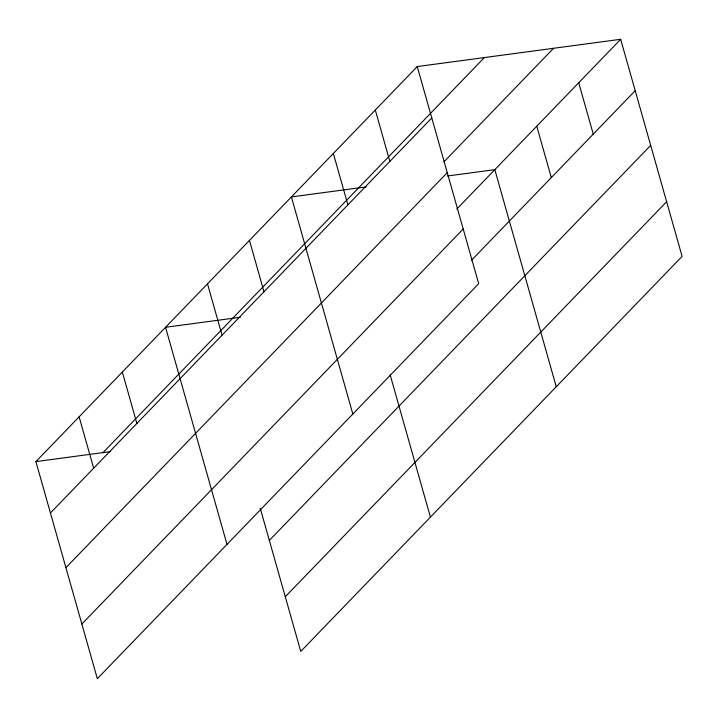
<?xml version="1.0" encoding="UTF-8"?>
<svg xmlns="http://www.w3.org/2000/svg" width="718" height="718" viewBox="0 0 718 718"><rect width="100%" height="100%" fill="white"/><g stroke="black" fill="none" stroke-linecap="round" stroke-linejoin="round"><path stroke-width="1.08" d="M417.248 66.568L478.682 283.673L97.334 678.707L35.9 461.602L417.248 66.568L620.666 39.293L682.1 256.398L300.752 651.432L260.23 508.227M103.033 452.6L484.372 57.566M50.44 512.984L431.787 117.949M444.002 161.756L553.533 48.294M65.912 567.669L447.26 172.634M456.756 209.091L620.666 39.293M81.861 624.014L463.209 228.979M471.295 260.472L635.206 90.683M269.34 540.403L650.679 145.368M285.279 596.748L666.627 201.713M366.216 186.895L291.4 196.929L352.834 414.035M447.502 176L494.819 169.654L556.253 386.76M240.368 317.257L165.553 327.282L226.996 544.397M35.9 461.602L110.716 451.568M578.717 82.749L593.256 134.131M536.768 126.206L551.307 177.588M375.299 110.016L389.838 161.397M333.349 153.472L347.889 204.854M390.197 374.993L430.414 517.122M249.451 240.377L263.991 291.759M207.502 283.834L222.041 335.216M122.338 372.059L136.878 423.44M79.115 416.826L93.663 468.208"/></g></svg>
